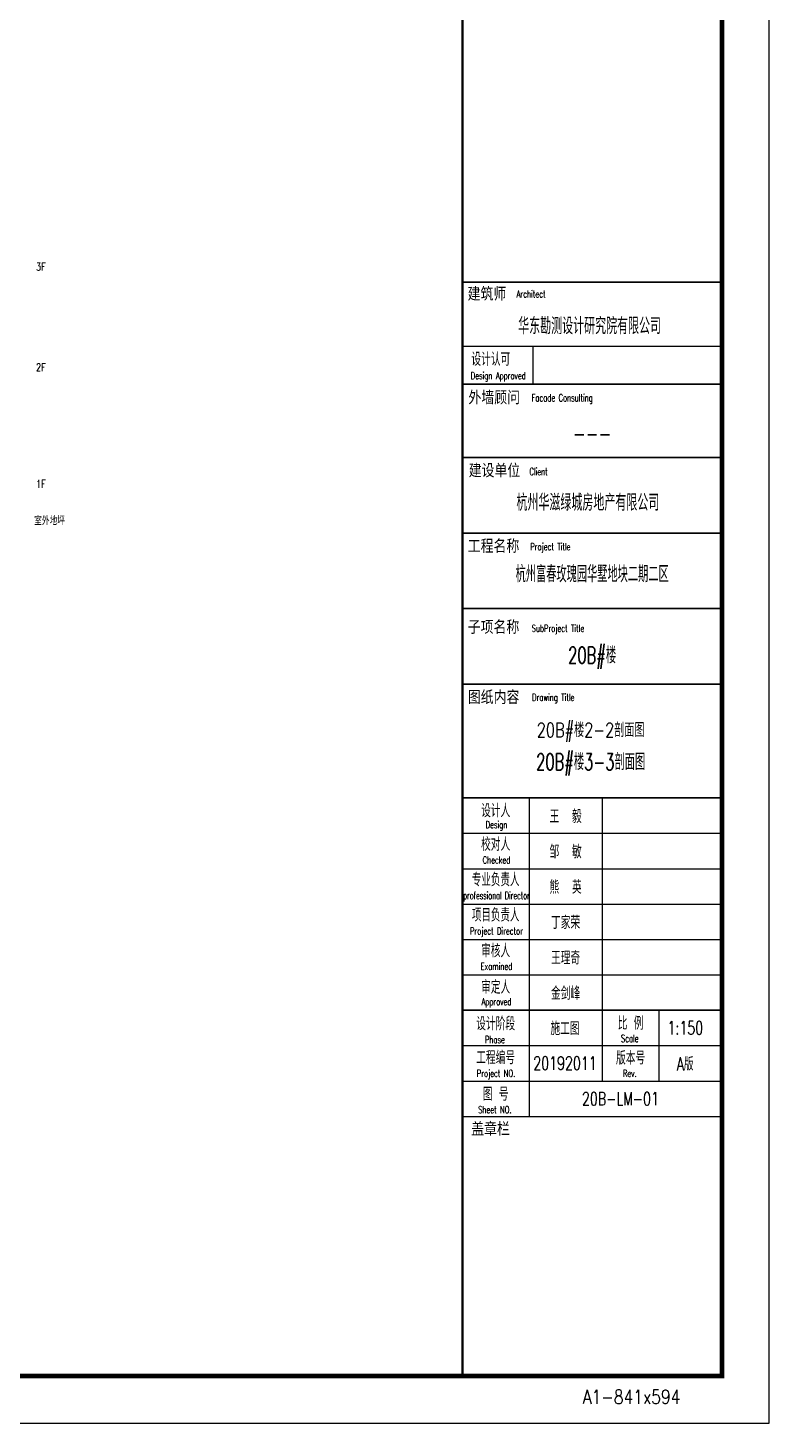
# Model space of a CAD drawing. Extents: x 296441 to 853063, y 459050 to 1117990.
# Drawn here: x 678361 to 701904, y 1024173 to 1068488 of the extents above; entities that cross this region are included whole.
import ezdxf
from ezdxf.enums import TextEntityAlignment as Align

# ---------------------------------------------------------------- set-up
doc = ezdxf.new("R2010")
doc.units = 0
doc.header["$LTSCALE"] = 1000
doc.layers.add('A-ANNO-TEXT', color=33, linetype='Continuous')
doc.layers.add('ZT1_通用--图框---PM、LM、DY、JD', color=150, linetype='Continuous')
doc.styles.add('GOA_01_thin_0.75', font='romans.shx', dxfattribs={"width": 0.75, "bigfont": 'hzdx.shx'})
doc.styles.add('ZT_图框1', font='ROMANS', dxfattribs={"width": 0.8, "bigfont": 'CHINESE'})
doc.styles.add('ZT_图框2', font='', dxfattribs={"width": 0.8})
doc.styles.get('ZT_图框2').set_extended_font_data('NSimSun')

# ---------------------------------------------------------------- blocks, each defined once
blk = doc.blocks.new('ZT_A1标准图框')
for p, q in [((776.24, -365.96), (831.18, -365.96)), ((790.94, -365.96), (790.94, -374)), ((790.17, -461.62), (790.17, -506.58)), ((805.66, -461.62), (805.66, -506.58)), ((776.05, -469.11), (831, -469.11)), ((776.05, -476.61), (831, -476.61)), ((776.05, -484.1), (831, -484.1)), ((776.05, -491.59), (831, -491.59)), ((776.05, -499.08), (831, -499.08)), ((790.17, -506.58), (790.17, -529.05)), ((805.66, -506.58), (805.66, -521.56)), ((817.64, -506.58), (817.64, -521.56)), ((776.05, -514.07), (831, -514.07)), ((776.05, -521.56), (831, -521.56)), ((776.05, -529.05), (831, -529.05)), ((776.05, -529.05), (831, -529.05))]:
    blk.add_line(p, q)
blk.add_lwpolyline([(0, -594), (841, -594), (841, 0), (0, 0)], close=True)
at = {"const_width": 1}
blk.add_lwpolyline([(25, -584), (831, -584), (831, -10), (25, -10)], close=True, dxfattribs=at)
for points, const_width in [([(776.05, -10), (776.05, -584)], 0.5), ([(776.05, -352.41), (831, -352.41)], 0.35), ([(776.24, -374), (831.18, -374)], 0.35), ([(776.05, -389.53), (831, -389.53)], 0.35), ([(776.05, -405.53), (831, -405.53)], 0.35), ([(776.05, -421.53), (831, -421.53)], 0.35), ([(776.05, -437.53), (831, -437.53)], 0.35), ([(776.05, -461.62), (831, -461.62)], 0.35), ([(776.05, -506.58), (831, -506.58)], 0.35)]:
    blk.add_lwpolyline(points, dxfattribs=dict(const_width=const_width))
for s, height, style, width, p in [('建筑师', 2.5, 'ZT_图框2', 0.8, (781.26, -356.06)), ('Architect', 1.5, 'ZT_图框1', 0.7, (790.6, -355.68)), ('设计认可', 2.8, 'ZT_图框1', 0.7, (782.07, -370.12)), ('Design Approved', 1.5, 'ZT_图框1', 0.7, (783.65, -372.97)), ('外墙顾问', 2.5, 'ZT_图框2', 0.8, (782.8, -378.02)), ('Facade Consulting', 1.5, 'ZT_图框1', 0.7, (797.19, -377.64)), ('建设单位', 2.5, 'ZT_图框2', 0.8, (782.85, -393.47)), ('Client', 1.5, 'ZT_图框1', 0.7, (792.19, -393.25)), ('工程名称', 2.5, 'ZT_图框2', 0.8, (782.65, -409.47)), ('Project Title', 1.5, 'ZT_图框1', 0.7, (794.69, -409.14)), ('子项名称', 2.5, 'ZT_图框2', 0.8, (782.65, -426.62)), ('SubProject Title', 1.5, 'ZT_图框1', 0.7, (796.29, -426.44)), ('图纸内容', 2.5, 'ZT_图框2', 0.8, (782.66, -441.47)), ('Drawing Title', 1.5, 'ZT_图框1', 0.7, (795.3, -441.07)), ('设计人', 2.8, 'ZT_图框1', 0.7, (783.1, -465.71)), ('Design', 1.5, 'ZT_图框1', 0.7, (783.27, -468.04)), ('校对人', 2.8, 'ZT_图框1', 0.7, (783.1, -472.83)), ('Checked', 1.5, 'ZT_图框1', 0.7, (783.27, -475.53)), ('专业负责人', 2.8, 'ZT_图框1', 0.6, (783.1, -480.32)), ('professional Director', 1.5, 'ZT_图框1', 0.55, (783.27, -483.03)), ('项目负责人', 2.8, 'ZT_图框1', 0.6, (783.1, -487.81)), ('Project Director', 1.5, 'ZT_图框1', 0.7, (783.27, -490.52)), ('审核人', 2.8, 'ZT_图框1', 0.7, (783.1, -495.38)), ('Examined', 1.5, 'ZT_图框1', 0.7, (783.27, -498.01)), ('审定人', 2.8, 'ZT_图框1', 0.7, (783.1, -503.09)), ('Approved', 1.5, 'ZT_图框1', 0.7, (783.27, -505.5)), ('设计阶段', 2.8, 'ZT_图框1', 0.7, (783.1, -510.82)), ('比 例', 2.8, 'ZT_图框1', 0.7, (811.67, -510.72)), ('Phase', 1.5, 'ZT_图框1', 0.7, (782.93, -513.53)), ('Scale', 1.5, 'ZT_图框1', 0.7, (811.5, -513.31)), ('工程编号', 2.8, 'ZT_图框1', 0.7, (783.1, -518.01)), ('版本号', 2.8, 'ZT_图框1', 0.7, (811.67, -518.07)), ('Project NO.', 1.5, 'ZT_图框1', 0.7, (783.18, -520.69)), ('Rev.', 1.5, 'ZT_图框1', 0.7, (811.5, -520.66)), ('图 号', 2.8, 'ZT_图框1', 0.7, (783.1, -525.73)), ('Sheet NO.', 1.5, 'ZT_图框1', 0.7, (782.93, -528.38)), ('盖章栏', 2.5, 'ZT_图框2', 0.8, (782.01, -532.9))]:
    blk.add_text(s, height=height, dxfattribs=dict(style=style, width=width)).set_placement(p, align=Align.CENTER)
at = {"color": 190, "style": 'ZT_图框1', "width": 0.7}
for s, height, p in [('华东勘测设计研究院有限公司', 3.5, (802.99, -361.48)), ('杭州华滋绿城房地产有限公司 ', 3.5, (803.47, -398.88)), ('王  毅', 2.8, (797.91, -465.37)), ('邹  敏', 2.8, (797.91, -472.86)), ('熊  英', 2.8, (797.91, -480.35)), ('丁家荣', 2.8, (797.91, -487.85)), ('王理奇', 2.8, (797.91, -495.34)), ('金剑峰', 2.8, (797.91, -502.83)), ('施工图', 2.8, (797.78, -510.3)), ('20192011', 2.8, (797.78, -517.8))]:
    blk.add_text(s, height=height, dxfattribs=at).set_placement(p, align=Align.MIDDLE)
at = {"style": 'ZT_图框1', "width": 0.7}
blk.add_text('---', height=3.5, dxfattribs=at).set_placement((803.53, -384.51), align=Align.MIDDLE)
at = {"color": 190, "ltscale": 0.3, "style": 'ZT_图框1', "width": 0.65}
blk.add_text('杭州富春玫瑰园华墅地块二期二区', height=3.5, dxfattribs=at).set_placement((803.53, -414.01), align=Align.MIDDLE)
at = {"linetype": 'ByBlock', "style": 'ZT_图框1', "width": 0.8}
blk.add_text('A1-841x594', height=2.997, dxfattribs=at).set_placement((801.55, -589.94))
at = {"color": 70, "ltscale": 0.3, "style": 'ZT_图框1', "flags": 8}
for tag, width, p in [('子项名称', 0.65, (803.53, -431.64)), ('图名', 0.8, (803.53, -450.79))]:
    blk.add_attdef(tag, text='', height=3.5, dxfattribs=dict(at, width=width)).set_placement(p, align=Align.MIDDLE)
at = {"color": 70, "style": 'ZT_图框1', "width": 0.7, "flags": 8}
for tag, p in [('比例', (823.26, -510.32)), ('版本', (823.22, -517.8)), ('图号', (809.52, -525.31))]:
    blk.add_attdef(tag, text='', height=2.8, dxfattribs=at).set_placement(p, align=Align.MIDDLE)

msp = doc.modelspace()

# ---------------------------------------------------------------- block references
at = {"layer": 'ZT1_通用--图框---PM、LM、DY、JD', "ltscale": 10}
ref = msp.add_blockref('ZT_A1标准图框', (575753.8, 1113272.5), dxfattribs=dict(at, xscale=150, yscale=150, zscale=150))
ref.add_attrib('比例', '1:150', dxfattribs={"layer": '0', "color": 70, "height": 420, "style": 'ZT_图框1', "width": 0.7}).set_placement((699242.5, 1036724), align=Align.MIDDLE)
ref.add_attrib('图号', '20B-LM-01', dxfattribs={"layer": '0', "color": 70, "height": 420, "style": 'ZT_图框1', "width": 0.7}).set_placement((697182, 1034476.3), align=Align.MIDDLE)
ref.add_attrib('版本', 'A版', dxfattribs={"layer": '0', "color": 70, "height": 420, "style": 'ZT_图框1', "width": 0.7}).set_placement((699236.8, 1035603), align=Align.MIDDLE)
ref.add_attrib('子项名称', '20B#楼', dxfattribs={"layer": '0', "color": 70, "ltscale": 0.3, "height": 525, "style": 'ZT_图框1', "width": 0.65}).set_placement((696282.9, 1048526.4), align=Align.MIDDLE)

# ---------------------------------------------------------------- texts
at = {"layer": 'A-ANNO-TEXT', "style": 'GOA_01_thin_0.75', "width": 0.75}
for s, p in [('3F', (678618.2, 1060780.3, 5.4)), ('2F', (678618.2, 1057580.3, 5.4)), ('1F', (678619, 1053880.3, 5.4)), ('室外地坪', (678561.6, 1052698.2, 5.4))]:
    msp.add_text(s, height=250, dxfattribs=at).set_placement(p)
at = {"layer": 'ZT1_通用--图框---PM、LM、DY、JD', "color": 70, "ltscale": 0.3, "style": 'ZT_图框1'}
for s, height, width, p in [('20B#楼2-2剖面图', 450, 0.75, (696235.2, 1046188.9)), ('20B#楼3-3剖面图', 525, 0.65, (696235.2, 1045176))]:
    msp.add_text(s, height=height, dxfattribs=dict(at, width=width)).set_placement(p, align=Align.MIDDLE_CENTER)

doc.saveas('drawing.dxf')
